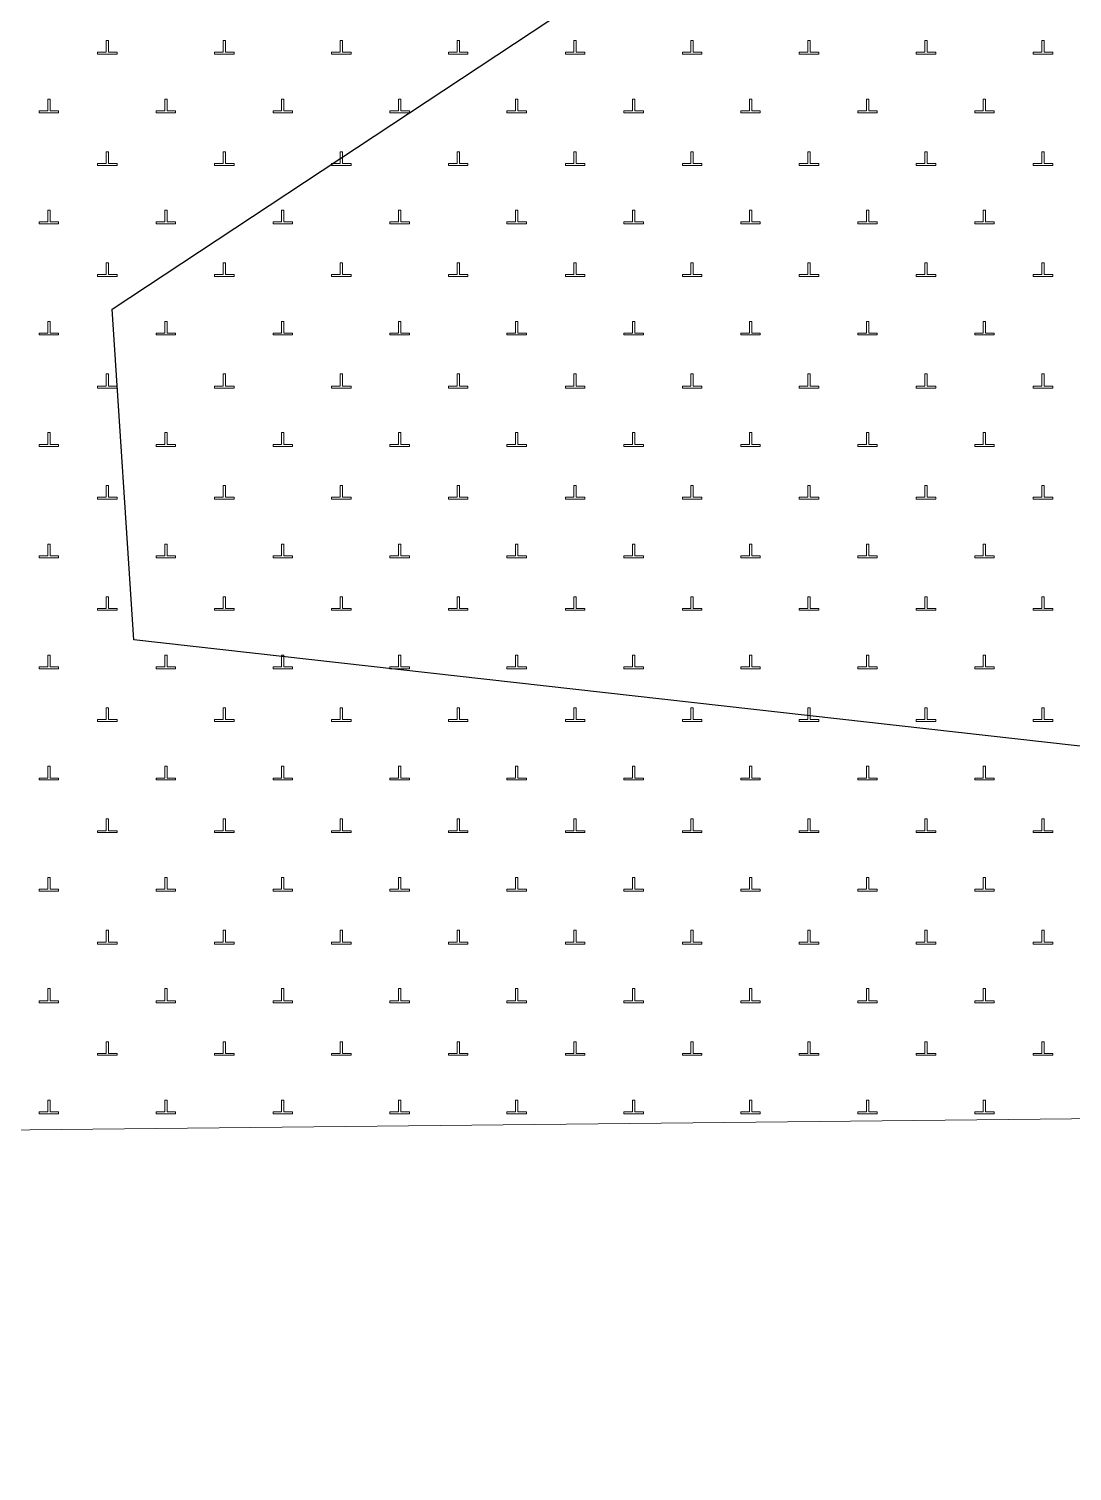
# Model space of a CAD drawing. Header units: metres. Extents: x 550890 to 551618, y 1839259 to 1840146.
# Drawn here: x 551415.38 to 551442.14, y 1839859.72 to 1839896.7 of the extents above; entities that cross this region are included whole.
import ezdxf

# ---------------------------------------------------------------- set-up
doc = ezdxf.new("R2010")
doc.units = ezdxf.units.M
doc.header["$LTSCALE"] = 0.8
doc.linetypes.add('DASH_DOUBLE_DOT', pattern=[9.2, 5, -1.2, 0.3, -1.2, 0.3, -1.2])
for name, color, linetype, lineweight in [('10', 7, 'Continuous', 13), ('19', 7, 'Continuous', 13), ('2', 7, 'DASH_DOUBLE_DOT', 25)]:
    doc.layers.add(name, color=color, linetype=linetype, lineweight=lineweight)

msp = doc.modelspace()

# ---------------------------------------------------------------- linework, layer by layer
at = {"layer": '10'}
msp.add_line((551403.77, 1839868.35), (551536.48, 1839869.75), dxfattribs=at)
at = {"layer": '19'}
for points in [[(551417.14, 1839896.05), (551417.64, 1839896.05), (551417.64, 1839896.1), (551417.42, 1839896.1), (551417.42, 1839896.4), (551417.36, 1839896.4), (551417.36, 1839896.1), (551417.14, 1839896.1)], [(551420.14, 1839896.05), (551420.64, 1839896.05), (551420.64, 1839896.1), (551420.42, 1839896.1), (551420.42, 1839896.4), (551420.36, 1839896.4), (551420.36, 1839896.1), (551420.14, 1839896.1)], [(551423.14, 1839896.05), (551423.64, 1839896.05), (551423.64, 1839896.1), (551423.42, 1839896.1), (551423.42, 1839896.4), (551423.36, 1839896.4), (551423.36, 1839896.1), (551423.14, 1839896.1)], [(551426.14, 1839896.05), (551426.64, 1839896.05), (551426.64, 1839896.1), (551426.42, 1839896.1), (551426.42, 1839896.4), (551426.36, 1839896.4), (551426.36, 1839896.1), (551426.14, 1839896.1)], [(551429.14, 1839896.05), (551429.64, 1839896.05), (551429.64, 1839896.1), (551429.42, 1839896.1), (551429.42, 1839896.4), (551429.36, 1839896.4), (551429.36, 1839896.1), (551429.14, 1839896.1)], [(551432.14, 1839896.05), (551432.64, 1839896.05), (551432.64, 1839896.1), (551432.42, 1839896.1), (551432.42, 1839896.4), (551432.36, 1839896.4), (551432.36, 1839896.1), (551432.14, 1839896.1)], [(551435.14, 1839896.05), (551435.64, 1839896.05), (551435.64, 1839896.1), (551435.42, 1839896.1), (551435.42, 1839896.4), (551435.36, 1839896.4), (551435.36, 1839896.1), (551435.14, 1839896.1)], [(551438.14, 1839896.05), (551438.64, 1839896.05), (551438.64, 1839896.1), (551438.42, 1839896.1), (551438.42, 1839896.4), (551438.36, 1839896.4), (551438.36, 1839896.1), (551438.14, 1839896.1)], [(551441.14, 1839896.05), (551441.64, 1839896.05), (551441.64, 1839896.1), (551441.42, 1839896.1), (551441.42, 1839896.4), (551441.36, 1839896.4), (551441.36, 1839896.1), (551441.14, 1839896.1)], [(551415.64, 1839894.55), (551416.14, 1839894.55), (551416.14, 1839894.6), (551415.92, 1839894.6), (551415.92, 1839894.9), (551415.86, 1839894.9), (551415.86, 1839894.6), (551415.64, 1839894.6)], [(551418.64, 1839894.55), (551419.14, 1839894.55), (551419.14, 1839894.6), (551418.92, 1839894.6), (551418.92, 1839894.9), (551418.86, 1839894.9), (551418.86, 1839894.6), (551418.64, 1839894.6)], [(551421.64, 1839894.55), (551422.14, 1839894.55), (551422.14, 1839894.6), (551421.92, 1839894.6), (551421.92, 1839894.9), (551421.86, 1839894.9), (551421.86, 1839894.6), (551421.64, 1839894.6)], [(551424.64, 1839894.55), (551425.14, 1839894.55), (551425.14, 1839894.6), (551424.92, 1839894.6), (551424.92, 1839894.9), (551424.86, 1839894.9), (551424.86, 1839894.6), (551424.64, 1839894.6)], [(551427.64, 1839894.55), (551428.14, 1839894.55), (551428.14, 1839894.6), (551427.92, 1839894.6), (551427.92, 1839894.9), (551427.86, 1839894.9), (551427.86, 1839894.6), (551427.64, 1839894.6)], [(551430.64, 1839894.55), (551431.14, 1839894.55), (551431.14, 1839894.6), (551430.92, 1839894.6), (551430.92, 1839894.9), (551430.86, 1839894.9), (551430.86, 1839894.6), (551430.64, 1839894.6)], [(551433.64, 1839894.55), (551434.14, 1839894.55), (551434.14, 1839894.6), (551433.92, 1839894.6), (551433.92, 1839894.9), (551433.86, 1839894.9), (551433.86, 1839894.6), (551433.64, 1839894.6)], [(551436.64, 1839894.55), (551437.14, 1839894.55), (551437.14, 1839894.6), (551436.92, 1839894.6), (551436.92, 1839894.9), (551436.86, 1839894.9), (551436.86, 1839894.6), (551436.64, 1839894.6)], [(551439.64, 1839894.55), (551440.14, 1839894.55), (551440.14, 1839894.6), (551439.92, 1839894.6), (551439.92, 1839894.9), (551439.86, 1839894.9), (551439.86, 1839894.6), (551439.64, 1839894.6)], [(551417.14, 1839893.2), (551417.64, 1839893.2), (551417.64, 1839893.25), (551417.42, 1839893.25), (551417.42, 1839893.55), (551417.36, 1839893.55), (551417.36, 1839893.25), (551417.14, 1839893.25)], [(551420.14, 1839893.2), (551420.64, 1839893.2), (551420.64, 1839893.25), (551420.42, 1839893.25), (551420.42, 1839893.55), (551420.36, 1839893.55), (551420.36, 1839893.25), (551420.14, 1839893.25)], [(551423.14, 1839893.2), (551423.64, 1839893.2), (551423.64, 1839893.25), (551423.42, 1839893.25), (551423.42, 1839893.55), (551423.36, 1839893.55), (551423.36, 1839893.25), (551423.14, 1839893.25)], [(551426.14, 1839893.2), (551426.64, 1839893.2), (551426.64, 1839893.25), (551426.42, 1839893.25), (551426.42, 1839893.55), (551426.36, 1839893.55), (551426.36, 1839893.25), (551426.14, 1839893.25)], [(551429.14, 1839893.2), (551429.64, 1839893.2), (551429.64, 1839893.25), (551429.42, 1839893.25), (551429.42, 1839893.55), (551429.36, 1839893.55), (551429.36, 1839893.25), (551429.14, 1839893.25)], [(551432.14, 1839893.2), (551432.64, 1839893.2), (551432.64, 1839893.25), (551432.42, 1839893.25), (551432.42, 1839893.55), (551432.36, 1839893.55), (551432.36, 1839893.25), (551432.14, 1839893.25)], [(551435.14, 1839893.2), (551435.64, 1839893.2), (551435.64, 1839893.25), (551435.42, 1839893.25), (551435.42, 1839893.55), (551435.36, 1839893.55), (551435.36, 1839893.25), (551435.14, 1839893.25)], [(551438.14, 1839893.2), (551438.64, 1839893.2), (551438.64, 1839893.25), (551438.42, 1839893.25), (551438.42, 1839893.55), (551438.36, 1839893.55), (551438.36, 1839893.25), (551438.14, 1839893.25)], [(551441.14, 1839893.2), (551441.64, 1839893.2), (551441.64, 1839893.25), (551441.42, 1839893.25), (551441.42, 1839893.55), (551441.36, 1839893.55), (551441.36, 1839893.25), (551441.14, 1839893.25)], [(551415.64, 1839891.7), (551416.14, 1839891.7), (551416.14, 1839891.75), (551415.92, 1839891.75), (551415.92, 1839892.05), (551415.86, 1839892.05), (551415.86, 1839891.75), (551415.64, 1839891.75)], [(551418.64, 1839891.7), (551419.14, 1839891.7), (551419.14, 1839891.75), (551418.92, 1839891.75), (551418.92, 1839892.05), (551418.86, 1839892.05), (551418.86, 1839891.75), (551418.64, 1839891.75)], [(551421.64, 1839891.7), (551422.14, 1839891.7), (551422.14, 1839891.75), (551421.92, 1839891.75), (551421.92, 1839892.05), (551421.86, 1839892.05), (551421.86, 1839891.75), (551421.64, 1839891.75)], [(551424.64, 1839891.7), (551425.14, 1839891.7), (551425.14, 1839891.75), (551424.92, 1839891.75), (551424.92, 1839892.05), (551424.86, 1839892.05), (551424.86, 1839891.75), (551424.64, 1839891.75)], [(551427.64, 1839891.7), (551428.14, 1839891.7), (551428.14, 1839891.75), (551427.92, 1839891.75), (551427.92, 1839892.05), (551427.86, 1839892.05), (551427.86, 1839891.75), (551427.64, 1839891.75)], [(551430.64, 1839891.7), (551431.14, 1839891.7), (551431.14, 1839891.75), (551430.92, 1839891.75), (551430.92, 1839892.05), (551430.86, 1839892.05), (551430.86, 1839891.75), (551430.64, 1839891.75)], [(551433.64, 1839891.7), (551434.14, 1839891.7), (551434.14, 1839891.75), (551433.92, 1839891.75), (551433.92, 1839892.05), (551433.86, 1839892.05), (551433.86, 1839891.75), (551433.64, 1839891.75)], [(551436.64, 1839891.7), (551437.14, 1839891.7), (551437.14, 1839891.75), (551436.92, 1839891.75), (551436.92, 1839892.05), (551436.86, 1839892.05), (551436.86, 1839891.75), (551436.64, 1839891.75)], [(551439.64, 1839891.7), (551440.14, 1839891.7), (551440.14, 1839891.75), (551439.92, 1839891.75), (551439.92, 1839892.05), (551439.86, 1839892.05), (551439.86, 1839891.75), (551439.64, 1839891.75)], [(551417.14, 1839890.35), (551417.64, 1839890.35), (551417.64, 1839890.4), (551417.42, 1839890.4), (551417.42, 1839890.7), (551417.36, 1839890.7), (551417.36, 1839890.4), (551417.14, 1839890.4)], [(551420.14, 1839890.35), (551420.64, 1839890.35), (551420.64, 1839890.4), (551420.42, 1839890.4), (551420.42, 1839890.7), (551420.36, 1839890.7), (551420.36, 1839890.4), (551420.14, 1839890.4)], [(551423.14, 1839890.35), (551423.64, 1839890.35), (551423.64, 1839890.4), (551423.42, 1839890.4), (551423.42, 1839890.7), (551423.36, 1839890.7), (551423.36, 1839890.4), (551423.14, 1839890.4)], [(551426.14, 1839890.35), (551426.64, 1839890.35), (551426.64, 1839890.4), (551426.42, 1839890.4), (551426.42, 1839890.7), (551426.36, 1839890.7), (551426.36, 1839890.4), (551426.14, 1839890.4)], [(551429.14, 1839890.35), (551429.64, 1839890.35), (551429.64, 1839890.4), (551429.42, 1839890.4), (551429.42, 1839890.7), (551429.36, 1839890.7), (551429.36, 1839890.4), (551429.14, 1839890.4)], [(551432.14, 1839890.35), (551432.64, 1839890.35), (551432.64, 1839890.4), (551432.42, 1839890.4), (551432.42, 1839890.7), (551432.36, 1839890.7), (551432.36, 1839890.4), (551432.14, 1839890.4)], [(551435.14, 1839890.35), (551435.64, 1839890.35), (551435.64, 1839890.4), (551435.42, 1839890.4), (551435.42, 1839890.7), (551435.36, 1839890.7), (551435.36, 1839890.4), (551435.14, 1839890.4)], [(551438.14, 1839890.35), (551438.64, 1839890.35), (551438.64, 1839890.4), (551438.42, 1839890.4), (551438.42, 1839890.7), (551438.36, 1839890.7), (551438.36, 1839890.4), (551438.14, 1839890.4)], [(551441.14, 1839890.35), (551441.64, 1839890.35), (551441.64, 1839890.4), (551441.42, 1839890.4), (551441.42, 1839890.7), (551441.36, 1839890.7), (551441.36, 1839890.4), (551441.14, 1839890.4)], [(551415.64, 1839888.85), (551416.14, 1839888.85), (551416.14, 1839888.9), (551415.92, 1839888.9), (551415.92, 1839889.2), (551415.86, 1839889.2), (551415.86, 1839888.9), (551415.64, 1839888.9)], [(551418.64, 1839888.85), (551419.14, 1839888.85), (551419.14, 1839888.9), (551418.92, 1839888.9), (551418.92, 1839889.2), (551418.86, 1839889.2), (551418.86, 1839888.9), (551418.64, 1839888.9)], [(551421.64, 1839888.85), (551422.14, 1839888.85), (551422.14, 1839888.9), (551421.92, 1839888.9), (551421.92, 1839889.2), (551421.86, 1839889.2), (551421.86, 1839888.9), (551421.64, 1839888.9)], [(551424.64, 1839888.85), (551425.14, 1839888.85), (551425.14, 1839888.9), (551424.92, 1839888.9), (551424.92, 1839889.2), (551424.86, 1839889.2), (551424.86, 1839888.9), (551424.64, 1839888.9)], [(551427.64, 1839888.85), (551428.14, 1839888.85), (551428.14, 1839888.9), (551427.92, 1839888.9), (551427.92, 1839889.2), (551427.86, 1839889.2), (551427.86, 1839888.9), (551427.64, 1839888.9)], [(551430.64, 1839888.85), (551431.14, 1839888.85), (551431.14, 1839888.9), (551430.92, 1839888.9), (551430.92, 1839889.2), (551430.86, 1839889.2), (551430.86, 1839888.9), (551430.64, 1839888.9)], [(551433.64, 1839888.85), (551434.14, 1839888.85), (551434.14, 1839888.9), (551433.92, 1839888.9), (551433.92, 1839889.2), (551433.86, 1839889.2), (551433.86, 1839888.9), (551433.64, 1839888.9)], [(551436.64, 1839888.85), (551437.14, 1839888.85), (551437.14, 1839888.9), (551436.92, 1839888.9), (551436.92, 1839889.2), (551436.86, 1839889.2), (551436.86, 1839888.9), (551436.64, 1839888.9)], [(551439.64, 1839888.85), (551440.14, 1839888.85), (551440.14, 1839888.9), (551439.92, 1839888.9), (551439.92, 1839889.2), (551439.86, 1839889.2), (551439.86, 1839888.9), (551439.64, 1839888.9)], [(551417.14, 1839887.49), (551417.64, 1839887.49), (551417.64, 1839887.54), (551417.42, 1839887.54), (551417.42, 1839887.85), (551417.36, 1839887.85), (551417.36, 1839887.54), (551417.14, 1839887.54)], [(551420.14, 1839887.49), (551420.64, 1839887.49), (551420.64, 1839887.54), (551420.42, 1839887.54), (551420.42, 1839887.85), (551420.36, 1839887.85), (551420.36, 1839887.54), (551420.14, 1839887.54)], [(551423.14, 1839887.49), (551423.64, 1839887.49), (551423.64, 1839887.54), (551423.42, 1839887.54), (551423.42, 1839887.85), (551423.36, 1839887.85), (551423.36, 1839887.54), (551423.14, 1839887.54)], [(551426.14, 1839887.49), (551426.64, 1839887.49), (551426.64, 1839887.54), (551426.42, 1839887.54), (551426.42, 1839887.85), (551426.36, 1839887.85), (551426.36, 1839887.54), (551426.14, 1839887.54)], [(551429.14, 1839887.49), (551429.64, 1839887.49), (551429.64, 1839887.54), (551429.42, 1839887.54), (551429.42, 1839887.85), (551429.36, 1839887.85), (551429.36, 1839887.54), (551429.14, 1839887.54)], [(551432.14, 1839887.49), (551432.64, 1839887.49), (551432.64, 1839887.54), (551432.42, 1839887.54), (551432.42, 1839887.85), (551432.36, 1839887.85), (551432.36, 1839887.54), (551432.14, 1839887.54)], [(551435.14, 1839887.49), (551435.64, 1839887.49), (551435.64, 1839887.54), (551435.42, 1839887.54), (551435.42, 1839887.85), (551435.36, 1839887.85), (551435.36, 1839887.54), (551435.14, 1839887.54)], [(551438.14, 1839887.49), (551438.64, 1839887.49), (551438.64, 1839887.54), (551438.42, 1839887.54), (551438.42, 1839887.85), (551438.36, 1839887.85), (551438.36, 1839887.54), (551438.14, 1839887.54)], [(551441.14, 1839887.49), (551441.64, 1839887.49), (551441.64, 1839887.54), (551441.42, 1839887.54), (551441.42, 1839887.85), (551441.36, 1839887.85), (551441.36, 1839887.54), (551441.14, 1839887.54)], [(551415.64, 1839885.99), (551416.14, 1839885.99), (551416.14, 1839886.04), (551415.92, 1839886.04), (551415.92, 1839886.35), (551415.86, 1839886.35), (551415.86, 1839886.04), (551415.64, 1839886.04)], [(551418.64, 1839885.99), (551419.14, 1839885.99), (551419.14, 1839886.04), (551418.92, 1839886.04), (551418.92, 1839886.35), (551418.86, 1839886.35), (551418.86, 1839886.04), (551418.64, 1839886.04)], [(551421.64, 1839885.99), (551422.14, 1839885.99), (551422.14, 1839886.04), (551421.92, 1839886.04), (551421.92, 1839886.35), (551421.86, 1839886.35), (551421.86, 1839886.04), (551421.64, 1839886.04)], [(551424.64, 1839885.99), (551425.14, 1839885.99), (551425.14, 1839886.04), (551424.92, 1839886.04), (551424.92, 1839886.35), (551424.86, 1839886.35), (551424.86, 1839886.04), (551424.64, 1839886.04)], [(551427.64, 1839885.99), (551428.14, 1839885.99), (551428.14, 1839886.04), (551427.92, 1839886.04), (551427.92, 1839886.35), (551427.86, 1839886.35), (551427.86, 1839886.04), (551427.64, 1839886.04)], [(551430.64, 1839885.99), (551431.14, 1839885.99), (551431.14, 1839886.04), (551430.92, 1839886.04), (551430.92, 1839886.35), (551430.86, 1839886.35), (551430.86, 1839886.04), (551430.64, 1839886.04)], [(551433.64, 1839885.99), (551434.14, 1839885.99), (551434.14, 1839886.04), (551433.92, 1839886.04), (551433.92, 1839886.35), (551433.86, 1839886.35), (551433.86, 1839886.04), (551433.64, 1839886.04)], [(551436.64, 1839885.99), (551437.14, 1839885.99), (551437.14, 1839886.04), (551436.92, 1839886.04), (551436.92, 1839886.35), (551436.86, 1839886.35), (551436.86, 1839886.04), (551436.64, 1839886.04)], [(551439.64, 1839885.99), (551440.14, 1839885.99), (551440.14, 1839886.04), (551439.92, 1839886.04), (551439.92, 1839886.35), (551439.86, 1839886.35), (551439.86, 1839886.04), (551439.64, 1839886.04)], [(551417.14, 1839884.64), (551417.64, 1839884.64), (551417.64, 1839884.69), (551417.42, 1839884.69), (551417.42, 1839884.99), (551417.36, 1839884.99), (551417.36, 1839884.69), (551417.14, 1839884.69)], [(551420.14, 1839884.64), (551420.64, 1839884.64), (551420.64, 1839884.69), (551420.42, 1839884.69), (551420.42, 1839884.99), (551420.36, 1839884.99), (551420.36, 1839884.69), (551420.14, 1839884.69)], [(551423.14, 1839884.64), (551423.64, 1839884.64), (551423.64, 1839884.69), (551423.42, 1839884.69), (551423.42, 1839884.99), (551423.36, 1839884.99), (551423.36, 1839884.69), (551423.14, 1839884.69)], [(551426.14, 1839884.64), (551426.64, 1839884.64), (551426.64, 1839884.69), (551426.42, 1839884.69), (551426.42, 1839884.99), (551426.36, 1839884.99), (551426.36, 1839884.69), (551426.14, 1839884.69)], [(551429.14, 1839884.64), (551429.64, 1839884.64), (551429.64, 1839884.69), (551429.42, 1839884.69), (551429.42, 1839884.99), (551429.36, 1839884.99), (551429.36, 1839884.69), (551429.14, 1839884.69)], [(551432.14, 1839884.64), (551432.64, 1839884.64), (551432.64, 1839884.69), (551432.42, 1839884.69), (551432.42, 1839884.99), (551432.36, 1839884.99), (551432.36, 1839884.69), (551432.14, 1839884.69)], [(551435.14, 1839884.64), (551435.64, 1839884.64), (551435.64, 1839884.69), (551435.42, 1839884.69), (551435.42, 1839884.99), (551435.36, 1839884.99), (551435.36, 1839884.69), (551435.14, 1839884.69)], [(551438.14, 1839884.64), (551438.64, 1839884.64), (551438.64, 1839884.69), (551438.42, 1839884.69), (551438.42, 1839884.99), (551438.36, 1839884.99), (551438.36, 1839884.69), (551438.14, 1839884.69)], [(551441.14, 1839884.64), (551441.64, 1839884.64), (551441.64, 1839884.69), (551441.42, 1839884.69), (551441.42, 1839884.99), (551441.36, 1839884.99), (551441.36, 1839884.69), (551441.14, 1839884.69)], [(551415.64, 1839883.14), (551416.14, 1839883.14), (551416.14, 1839883.19), (551415.92, 1839883.19), (551415.92, 1839883.49), (551415.86, 1839883.49), (551415.86, 1839883.19), (551415.64, 1839883.19)], [(551418.64, 1839883.14), (551419.14, 1839883.14), (551419.14, 1839883.19), (551418.92, 1839883.19), (551418.92, 1839883.49), (551418.86, 1839883.49), (551418.86, 1839883.19), (551418.64, 1839883.19)], [(551421.64, 1839883.14), (551422.14, 1839883.14), (551422.14, 1839883.19), (551421.92, 1839883.19), (551421.92, 1839883.49), (551421.86, 1839883.49), (551421.86, 1839883.19), (551421.64, 1839883.19)], [(551424.64, 1839883.14), (551425.14, 1839883.14), (551425.14, 1839883.19), (551424.92, 1839883.19), (551424.92, 1839883.49), (551424.86, 1839883.49), (551424.86, 1839883.19), (551424.64, 1839883.19)], [(551427.64, 1839883.14), (551428.14, 1839883.14), (551428.14, 1839883.19), (551427.92, 1839883.19), (551427.92, 1839883.49), (551427.86, 1839883.49), (551427.86, 1839883.19), (551427.64, 1839883.19)], [(551430.64, 1839883.14), (551431.14, 1839883.14), (551431.14, 1839883.19), (551430.92, 1839883.19), (551430.92, 1839883.49), (551430.86, 1839883.49), (551430.86, 1839883.19), (551430.64, 1839883.19)], [(551433.64, 1839883.14), (551434.14, 1839883.14), (551434.14, 1839883.19), (551433.92, 1839883.19), (551433.92, 1839883.49), (551433.86, 1839883.49), (551433.86, 1839883.19), (551433.64, 1839883.19)], [(551436.64, 1839883.14), (551437.14, 1839883.14), (551437.14, 1839883.19), (551436.92, 1839883.19), (551436.92, 1839883.49), (551436.86, 1839883.49), (551436.86, 1839883.19), (551436.64, 1839883.19)], [(551439.64, 1839883.14), (551440.14, 1839883.14), (551440.14, 1839883.19), (551439.92, 1839883.19), (551439.92, 1839883.49), (551439.86, 1839883.49), (551439.86, 1839883.19), (551439.64, 1839883.19)], [(551417.14, 1839881.79), (551417.64, 1839881.79), (551417.64, 1839881.84), (551417.42, 1839881.84), (551417.42, 1839882.14), (551417.36, 1839882.14), (551417.36, 1839881.84), (551417.14, 1839881.84)], [(551420.14, 1839881.79), (551420.64, 1839881.79), (551420.64, 1839881.84), (551420.42, 1839881.84), (551420.42, 1839882.14), (551420.36, 1839882.14), (551420.36, 1839881.84), (551420.14, 1839881.84)], [(551423.14, 1839881.79), (551423.64, 1839881.79), (551423.64, 1839881.84), (551423.42, 1839881.84), (551423.42, 1839882.14), (551423.36, 1839882.14), (551423.36, 1839881.84), (551423.14, 1839881.84)], [(551426.14, 1839881.79), (551426.64, 1839881.79), (551426.64, 1839881.84), (551426.42, 1839881.84), (551426.42, 1839882.14), (551426.36, 1839882.14), (551426.36, 1839881.84), (551426.14, 1839881.84)], [(551429.14, 1839881.79), (551429.64, 1839881.79), (551429.64, 1839881.84), (551429.42, 1839881.84), (551429.42, 1839882.14), (551429.36, 1839882.14), (551429.36, 1839881.84), (551429.14, 1839881.84)], [(551432.14, 1839881.79), (551432.64, 1839881.79), (551432.64, 1839881.84), (551432.42, 1839881.84), (551432.42, 1839882.14), (551432.36, 1839882.14), (551432.36, 1839881.84), (551432.14, 1839881.84)], [(551435.14, 1839881.79), (551435.64, 1839881.79), (551435.64, 1839881.84), (551435.42, 1839881.84), (551435.42, 1839882.14), (551435.36, 1839882.14), (551435.36, 1839881.84), (551435.14, 1839881.84)], [(551438.14, 1839881.79), (551438.64, 1839881.79), (551438.64, 1839881.84), (551438.42, 1839881.84), (551438.42, 1839882.14), (551438.36, 1839882.14), (551438.36, 1839881.84), (551438.14, 1839881.84)], [(551441.14, 1839881.79), (551441.64, 1839881.79), (551441.64, 1839881.84), (551441.42, 1839881.84), (551441.42, 1839882.14), (551441.36, 1839882.14), (551441.36, 1839881.84), (551441.14, 1839881.84)], [(551415.64, 1839880.29), (551416.14, 1839880.29), (551416.14, 1839880.34), (551415.92, 1839880.34), (551415.92, 1839880.64), (551415.86, 1839880.64), (551415.86, 1839880.34), (551415.64, 1839880.34)], [(551418.64, 1839880.29), (551419.14, 1839880.29), (551419.14, 1839880.34), (551418.92, 1839880.34), (551418.92, 1839880.64), (551418.86, 1839880.64), (551418.86, 1839880.34), (551418.64, 1839880.34)], [(551421.64, 1839880.29), (551422.14, 1839880.29), (551422.14, 1839880.34), (551421.92, 1839880.34), (551421.92, 1839880.64), (551421.86, 1839880.64), (551421.86, 1839880.34), (551421.64, 1839880.34)], [(551424.64, 1839880.29), (551425.14, 1839880.29), (551425.14, 1839880.34), (551424.92, 1839880.34), (551424.92, 1839880.64), (551424.86, 1839880.64), (551424.86, 1839880.34), (551424.64, 1839880.34)], [(551427.64, 1839880.29), (551428.14, 1839880.29), (551428.14, 1839880.34), (551427.92, 1839880.34), (551427.92, 1839880.64), (551427.86, 1839880.64), (551427.86, 1839880.34), (551427.64, 1839880.34)], [(551430.64, 1839880.29), (551431.14, 1839880.29), (551431.14, 1839880.34), (551430.92, 1839880.34), (551430.92, 1839880.64), (551430.86, 1839880.64), (551430.86, 1839880.34), (551430.64, 1839880.34)], [(551433.64, 1839880.29), (551434.14, 1839880.29), (551434.14, 1839880.34), (551433.92, 1839880.34), (551433.92, 1839880.64), (551433.86, 1839880.64), (551433.86, 1839880.34), (551433.64, 1839880.34)], [(551436.64, 1839880.29), (551437.14, 1839880.29), (551437.14, 1839880.34), (551436.92, 1839880.34), (551436.92, 1839880.64), (551436.86, 1839880.64), (551436.86, 1839880.34), (551436.64, 1839880.34)], [(551439.64, 1839880.29), (551440.14, 1839880.29), (551440.14, 1839880.34), (551439.92, 1839880.34), (551439.92, 1839880.64), (551439.86, 1839880.64), (551439.86, 1839880.34), (551439.64, 1839880.34)], [(551417.14, 1839878.94), (551417.64, 1839878.94), (551417.64, 1839878.99), (551417.42, 1839878.99), (551417.42, 1839879.29), (551417.36, 1839879.29), (551417.36, 1839878.99), (551417.14, 1839878.99)], [(551420.14, 1839878.94), (551420.64, 1839878.94), (551420.64, 1839878.99), (551420.42, 1839878.99), (551420.42, 1839879.29), (551420.36, 1839879.29), (551420.36, 1839878.99), (551420.14, 1839878.99)], [(551423.14, 1839878.94), (551423.64, 1839878.94), (551423.64, 1839878.99), (551423.42, 1839878.99), (551423.42, 1839879.29), (551423.36, 1839879.29), (551423.36, 1839878.99), (551423.14, 1839878.99)], [(551426.14, 1839878.94), (551426.64, 1839878.94), (551426.64, 1839878.99), (551426.42, 1839878.99), (551426.42, 1839879.29), (551426.36, 1839879.29), (551426.36, 1839878.99), (551426.14, 1839878.99)], [(551429.14, 1839878.94), (551429.64, 1839878.94), (551429.64, 1839878.99), (551429.42, 1839878.99), (551429.42, 1839879.29), (551429.36, 1839879.29), (551429.36, 1839878.99), (551429.14, 1839878.99)], [(551432.14, 1839878.94), (551432.64, 1839878.94), (551432.64, 1839878.99), (551432.42, 1839878.99), (551432.42, 1839879.29), (551432.36, 1839879.29), (551432.36, 1839878.99), (551432.14, 1839878.99)], [(551435.14, 1839878.94), (551435.64, 1839878.94), (551435.64, 1839878.99), (551435.42, 1839878.99), (551435.42, 1839879.29), (551435.36, 1839879.29), (551435.36, 1839878.99), (551435.14, 1839878.99)], [(551438.14, 1839878.94), (551438.64, 1839878.94), (551438.64, 1839878.99), (551438.42, 1839878.99), (551438.42, 1839879.29), (551438.36, 1839879.29), (551438.36, 1839878.99), (551438.14, 1839878.99)], [(551441.14, 1839878.94), (551441.64, 1839878.94), (551441.64, 1839878.99), (551441.42, 1839878.99), (551441.42, 1839879.29), (551441.36, 1839879.29), (551441.36, 1839878.99), (551441.14, 1839878.99)], [(551415.64, 1839877.44), (551416.14, 1839877.44), (551416.14, 1839877.49), (551415.92, 1839877.49), (551415.92, 1839877.79), (551415.86, 1839877.79), (551415.86, 1839877.49), (551415.64, 1839877.49)], [(551418.64, 1839877.44), (551419.14, 1839877.44), (551419.14, 1839877.49), (551418.92, 1839877.49), (551418.92, 1839877.79), (551418.86, 1839877.79), (551418.86, 1839877.49), (551418.64, 1839877.49)], [(551421.64, 1839877.44), (551422.14, 1839877.44), (551422.14, 1839877.49), (551421.92, 1839877.49), (551421.92, 1839877.79), (551421.86, 1839877.79), (551421.86, 1839877.49), (551421.64, 1839877.49)], [(551424.64, 1839877.44), (551425.14, 1839877.44), (551425.14, 1839877.49), (551424.92, 1839877.49), (551424.92, 1839877.79), (551424.86, 1839877.79), (551424.86, 1839877.49), (551424.64, 1839877.49)], [(551427.64, 1839877.44), (551428.14, 1839877.44), (551428.14, 1839877.49), (551427.92, 1839877.49), (551427.92, 1839877.79), (551427.86, 1839877.79), (551427.86, 1839877.49), (551427.64, 1839877.49)], [(551430.64, 1839877.44), (551431.14, 1839877.44), (551431.14, 1839877.49), (551430.92, 1839877.49), (551430.92, 1839877.79), (551430.86, 1839877.79), (551430.86, 1839877.49), (551430.64, 1839877.49)], [(551433.64, 1839877.44), (551434.14, 1839877.44), (551434.14, 1839877.49), (551433.92, 1839877.49), (551433.92, 1839877.79), (551433.86, 1839877.79), (551433.86, 1839877.49), (551433.64, 1839877.49)], [(551436.64, 1839877.44), (551437.14, 1839877.44), (551437.14, 1839877.49), (551436.92, 1839877.49), (551436.92, 1839877.79), (551436.86, 1839877.79), (551436.86, 1839877.49), (551436.64, 1839877.49)], [(551439.64, 1839877.44), (551440.14, 1839877.44), (551440.14, 1839877.49), (551439.92, 1839877.49), (551439.92, 1839877.79), (551439.86, 1839877.79), (551439.86, 1839877.49), (551439.64, 1839877.49)], [(551417.14, 1839876.09), (551417.64, 1839876.09), (551417.64, 1839876.14), (551417.42, 1839876.14), (551417.42, 1839876.44), (551417.36, 1839876.44), (551417.36, 1839876.14), (551417.14, 1839876.14)], [(551420.14, 1839876.09), (551420.64, 1839876.09), (551420.64, 1839876.14), (551420.42, 1839876.14), (551420.42, 1839876.44), (551420.36, 1839876.44), (551420.36, 1839876.14), (551420.14, 1839876.14)], [(551423.14, 1839876.09), (551423.64, 1839876.09), (551423.64, 1839876.14), (551423.42, 1839876.14), (551423.42, 1839876.44), (551423.36, 1839876.44), (551423.36, 1839876.14), (551423.14, 1839876.14)], [(551426.14, 1839876.09), (551426.64, 1839876.09), (551426.64, 1839876.14), (551426.42, 1839876.14), (551426.42, 1839876.44), (551426.36, 1839876.44), (551426.36, 1839876.14), (551426.14, 1839876.14)], [(551429.14, 1839876.09), (551429.64, 1839876.09), (551429.64, 1839876.14), (551429.42, 1839876.14), (551429.42, 1839876.44), (551429.36, 1839876.44), (551429.36, 1839876.14), (551429.14, 1839876.14)], [(551432.14, 1839876.09), (551432.64, 1839876.09), (551432.64, 1839876.14), (551432.42, 1839876.14), (551432.42, 1839876.44), (551432.36, 1839876.44), (551432.36, 1839876.14), (551432.14, 1839876.14)], [(551435.14, 1839876.09), (551435.64, 1839876.09), (551435.64, 1839876.14), (551435.42, 1839876.14), (551435.42, 1839876.44), (551435.36, 1839876.44), (551435.36, 1839876.14), (551435.14, 1839876.14)], [(551438.14, 1839876.09), (551438.64, 1839876.09), (551438.64, 1839876.14), (551438.42, 1839876.14), (551438.42, 1839876.44), (551438.36, 1839876.44), (551438.36, 1839876.14), (551438.14, 1839876.14)], [(551441.14, 1839876.09), (551441.64, 1839876.09), (551441.64, 1839876.14), (551441.42, 1839876.14), (551441.42, 1839876.44), (551441.36, 1839876.44), (551441.36, 1839876.14), (551441.14, 1839876.14)], [(551415.64, 1839874.59), (551416.14, 1839874.59), (551416.14, 1839874.64), (551415.92, 1839874.64), (551415.92, 1839874.94), (551415.86, 1839874.94), (551415.86, 1839874.64), (551415.64, 1839874.64)], [(551418.64, 1839874.59), (551419.14, 1839874.59), (551419.14, 1839874.64), (551418.92, 1839874.64), (551418.92, 1839874.94), (551418.86, 1839874.94), (551418.86, 1839874.64), (551418.64, 1839874.64)], [(551421.64, 1839874.59), (551422.14, 1839874.59), (551422.14, 1839874.64), (551421.92, 1839874.64), (551421.92, 1839874.94), (551421.86, 1839874.94), (551421.86, 1839874.64), (551421.64, 1839874.64)], [(551424.64, 1839874.59), (551425.14, 1839874.59), (551425.14, 1839874.64), (551424.92, 1839874.64), (551424.92, 1839874.94), (551424.86, 1839874.94), (551424.86, 1839874.64), (551424.64, 1839874.64)], [(551427.64, 1839874.59), (551428.14, 1839874.59), (551428.14, 1839874.64), (551427.92, 1839874.64), (551427.92, 1839874.94), (551427.86, 1839874.94), (551427.86, 1839874.64), (551427.64, 1839874.64)], [(551430.64, 1839874.59), (551431.14, 1839874.59), (551431.14, 1839874.64), (551430.92, 1839874.64), (551430.92, 1839874.94), (551430.86, 1839874.94), (551430.86, 1839874.64), (551430.64, 1839874.64)], [(551433.64, 1839874.59), (551434.14, 1839874.59), (551434.14, 1839874.64), (551433.92, 1839874.64), (551433.92, 1839874.94), (551433.86, 1839874.94), (551433.86, 1839874.64), (551433.64, 1839874.64)], [(551436.64, 1839874.59), (551437.14, 1839874.59), (551437.14, 1839874.64), (551436.92, 1839874.64), (551436.92, 1839874.94), (551436.86, 1839874.94), (551436.86, 1839874.64), (551436.64, 1839874.64)], [(551439.64, 1839874.59), (551440.14, 1839874.59), (551440.14, 1839874.64), (551439.92, 1839874.64), (551439.92, 1839874.94), (551439.86, 1839874.94), (551439.86, 1839874.64), (551439.64, 1839874.64)], [(551417.14, 1839873.23), (551417.64, 1839873.23), (551417.64, 1839873.28), (551417.42, 1839873.28), (551417.42, 1839873.59), (551417.36, 1839873.59), (551417.36, 1839873.28), (551417.14, 1839873.28)], [(551420.14, 1839873.23), (551420.64, 1839873.23), (551420.64, 1839873.28), (551420.42, 1839873.28), (551420.42, 1839873.59), (551420.36, 1839873.59), (551420.36, 1839873.28), (551420.14, 1839873.28)], [(551423.14, 1839873.23), (551423.64, 1839873.23), (551423.64, 1839873.28), (551423.42, 1839873.28), (551423.42, 1839873.59), (551423.36, 1839873.59), (551423.36, 1839873.28), (551423.14, 1839873.28)], [(551426.14, 1839873.23), (551426.64, 1839873.23), (551426.64, 1839873.28), (551426.42, 1839873.28), (551426.42, 1839873.59), (551426.36, 1839873.59), (551426.36, 1839873.28), (551426.14, 1839873.28)], [(551429.14, 1839873.23), (551429.64, 1839873.23), (551429.64, 1839873.28), (551429.42, 1839873.28), (551429.42, 1839873.59), (551429.36, 1839873.59), (551429.36, 1839873.28), (551429.14, 1839873.28)], [(551432.14, 1839873.23), (551432.64, 1839873.23), (551432.64, 1839873.28), (551432.42, 1839873.28), (551432.42, 1839873.59), (551432.36, 1839873.59), (551432.36, 1839873.28), (551432.14, 1839873.28)], [(551435.14, 1839873.23), (551435.64, 1839873.23), (551435.64, 1839873.28), (551435.42, 1839873.28), (551435.42, 1839873.59), (551435.36, 1839873.59), (551435.36, 1839873.28), (551435.14, 1839873.28)], [(551438.14, 1839873.23), (551438.64, 1839873.23), (551438.64, 1839873.28), (551438.42, 1839873.28), (551438.42, 1839873.59), (551438.36, 1839873.59), (551438.36, 1839873.28), (551438.14, 1839873.28)], [(551441.14, 1839873.23), (551441.64, 1839873.23), (551441.64, 1839873.28), (551441.42, 1839873.28), (551441.42, 1839873.59), (551441.36, 1839873.59), (551441.36, 1839873.28), (551441.14, 1839873.28)], [(551415.64, 1839871.73), (551416.14, 1839871.73), (551416.14, 1839871.78), (551415.92, 1839871.78), (551415.92, 1839872.09), (551415.86, 1839872.09), (551415.86, 1839871.78), (551415.64, 1839871.78)], [(551418.64, 1839871.73), (551419.14, 1839871.73), (551419.14, 1839871.78), (551418.92, 1839871.78), (551418.92, 1839872.09), (551418.86, 1839872.09), (551418.86, 1839871.78), (551418.64, 1839871.78)], [(551421.64, 1839871.73), (551422.14, 1839871.73), (551422.14, 1839871.78), (551421.92, 1839871.78), (551421.92, 1839872.09), (551421.86, 1839872.09), (551421.86, 1839871.78), (551421.64, 1839871.78)], [(551424.64, 1839871.73), (551425.14, 1839871.73), (551425.14, 1839871.78), (551424.92, 1839871.78), (551424.92, 1839872.09), (551424.86, 1839872.09), (551424.86, 1839871.78), (551424.64, 1839871.78)], [(551427.64, 1839871.73), (551428.14, 1839871.73), (551428.14, 1839871.78), (551427.92, 1839871.78), (551427.92, 1839872.09), (551427.86, 1839872.09), (551427.86, 1839871.78), (551427.64, 1839871.78)], [(551430.64, 1839871.73), (551431.14, 1839871.73), (551431.14, 1839871.78), (551430.92, 1839871.78), (551430.92, 1839872.09), (551430.86, 1839872.09), (551430.86, 1839871.78), (551430.64, 1839871.78)], [(551433.64, 1839871.73), (551434.14, 1839871.73), (551434.14, 1839871.78), (551433.92, 1839871.78), (551433.92, 1839872.09), (551433.86, 1839872.09), (551433.86, 1839871.78), (551433.64, 1839871.78)], [(551436.64, 1839871.73), (551437.14, 1839871.73), (551437.14, 1839871.78), (551436.92, 1839871.78), (551436.92, 1839872.09), (551436.86, 1839872.09), (551436.86, 1839871.78), (551436.64, 1839871.78)], [(551439.64, 1839871.73), (551440.14, 1839871.73), (551440.14, 1839871.78), (551439.92, 1839871.78), (551439.92, 1839872.09), (551439.86, 1839872.09), (551439.86, 1839871.78), (551439.64, 1839871.78)], [(551417.14, 1839870.38), (551417.64, 1839870.38), (551417.64, 1839870.43), (551417.42, 1839870.43), (551417.42, 1839870.73), (551417.36, 1839870.73), (551417.36, 1839870.43), (551417.14, 1839870.43)], [(551420.14, 1839870.38), (551420.64, 1839870.38), (551420.64, 1839870.43), (551420.42, 1839870.43), (551420.42, 1839870.73), (551420.36, 1839870.73), (551420.36, 1839870.43), (551420.14, 1839870.43)], [(551423.14, 1839870.38), (551423.64, 1839870.38), (551423.64, 1839870.43), (551423.42, 1839870.43), (551423.42, 1839870.73), (551423.36, 1839870.73), (551423.36, 1839870.43), (551423.14, 1839870.43)], [(551426.14, 1839870.38), (551426.64, 1839870.38), (551426.64, 1839870.43), (551426.42, 1839870.43), (551426.42, 1839870.73), (551426.36, 1839870.73), (551426.36, 1839870.43), (551426.14, 1839870.43)], [(551429.14, 1839870.38), (551429.64, 1839870.38), (551429.64, 1839870.43), (551429.42, 1839870.43), (551429.42, 1839870.73), (551429.36, 1839870.73), (551429.36, 1839870.43), (551429.14, 1839870.43)], [(551432.14, 1839870.38), (551432.64, 1839870.38), (551432.64, 1839870.43), (551432.42, 1839870.43), (551432.42, 1839870.73), (551432.36, 1839870.73), (551432.36, 1839870.43), (551432.14, 1839870.43)], [(551435.14, 1839870.38), (551435.64, 1839870.38), (551435.64, 1839870.43), (551435.42, 1839870.43), (551435.42, 1839870.73), (551435.36, 1839870.73), (551435.36, 1839870.43), (551435.14, 1839870.43)], [(551438.14, 1839870.38), (551438.64, 1839870.38), (551438.64, 1839870.43), (551438.42, 1839870.43), (551438.42, 1839870.73), (551438.36, 1839870.73), (551438.36, 1839870.43), (551438.14, 1839870.43)], [(551441.14, 1839870.38), (551441.64, 1839870.38), (551441.64, 1839870.43), (551441.42, 1839870.43), (551441.42, 1839870.73), (551441.36, 1839870.73), (551441.36, 1839870.43), (551441.14, 1839870.43)], [(551415.64, 1839868.88), (551416.14, 1839868.88), (551416.14, 1839868.93), (551415.92, 1839868.93), (551415.92, 1839869.23), (551415.86, 1839869.23), (551415.86, 1839868.93), (551415.64, 1839868.93)], [(551418.64, 1839868.88), (551419.14, 1839868.88), (551419.14, 1839868.93), (551418.92, 1839868.93), (551418.92, 1839869.23), (551418.86, 1839869.23), (551418.86, 1839868.93), (551418.64, 1839868.93)], [(551421.64, 1839868.88), (551422.14, 1839868.88), (551422.14, 1839868.93), (551421.92, 1839868.93), (551421.92, 1839869.23), (551421.86, 1839869.23), (551421.86, 1839868.93), (551421.64, 1839868.93)], [(551424.64, 1839868.88), (551425.14, 1839868.88), (551425.14, 1839868.93), (551424.92, 1839868.93), (551424.92, 1839869.23), (551424.86, 1839869.23), (551424.86, 1839868.93), (551424.64, 1839868.93)], [(551427.64, 1839868.88), (551428.14, 1839868.88), (551428.14, 1839868.93), (551427.92, 1839868.93), (551427.92, 1839869.23), (551427.86, 1839869.23), (551427.86, 1839868.93), (551427.64, 1839868.93)], [(551430.64, 1839868.88), (551431.14, 1839868.88), (551431.14, 1839868.93), (551430.92, 1839868.93), (551430.92, 1839869.23), (551430.86, 1839869.23), (551430.86, 1839868.93), (551430.64, 1839868.93)], [(551433.64, 1839868.88), (551434.14, 1839868.88), (551434.14, 1839868.93), (551433.92, 1839868.93), (551433.92, 1839869.23), (551433.86, 1839869.23), (551433.86, 1839868.93), (551433.64, 1839868.93)], [(551436.64, 1839868.88), (551437.14, 1839868.88), (551437.14, 1839868.93), (551436.92, 1839868.93), (551436.92, 1839869.23), (551436.86, 1839869.23), (551436.86, 1839868.93), (551436.64, 1839868.93)], [(551439.64, 1839868.88), (551440.14, 1839868.88), (551440.14, 1839868.93), (551439.92, 1839868.93), (551439.92, 1839869.23), (551439.86, 1839869.23), (551439.86, 1839868.93), (551439.64, 1839868.93)]]:
    msp.add_lwpolyline(points, close=True, dxfattribs=at)
at = {"layer": '2', "linetype": 'Continuous'}
msp.add_lwpolyline([(551461.81, 1839486.66), (551464.76, 1839532.45), (551468.92, 1839559.4), (551467.13, 1839592.05), (551460.86, 1839645.99), (551445.03, 1839675.24), (551443.94, 1839723.78), (551438.57, 1839772.51), (551448.98, 1839814.54), (551443.01, 1839878.23), (551418.07, 1839881.03), (551417.51, 1839889.51), (551436.5, 1839902.05), (551424.62, 1839987.08), (551434.21, 1839998.79), (551424.17, 1840026.23), (551416.51, 1840075.76), (551407.98, 1840118.08)], dxfattribs=at)

doc.saveas('drawing.dxf')
